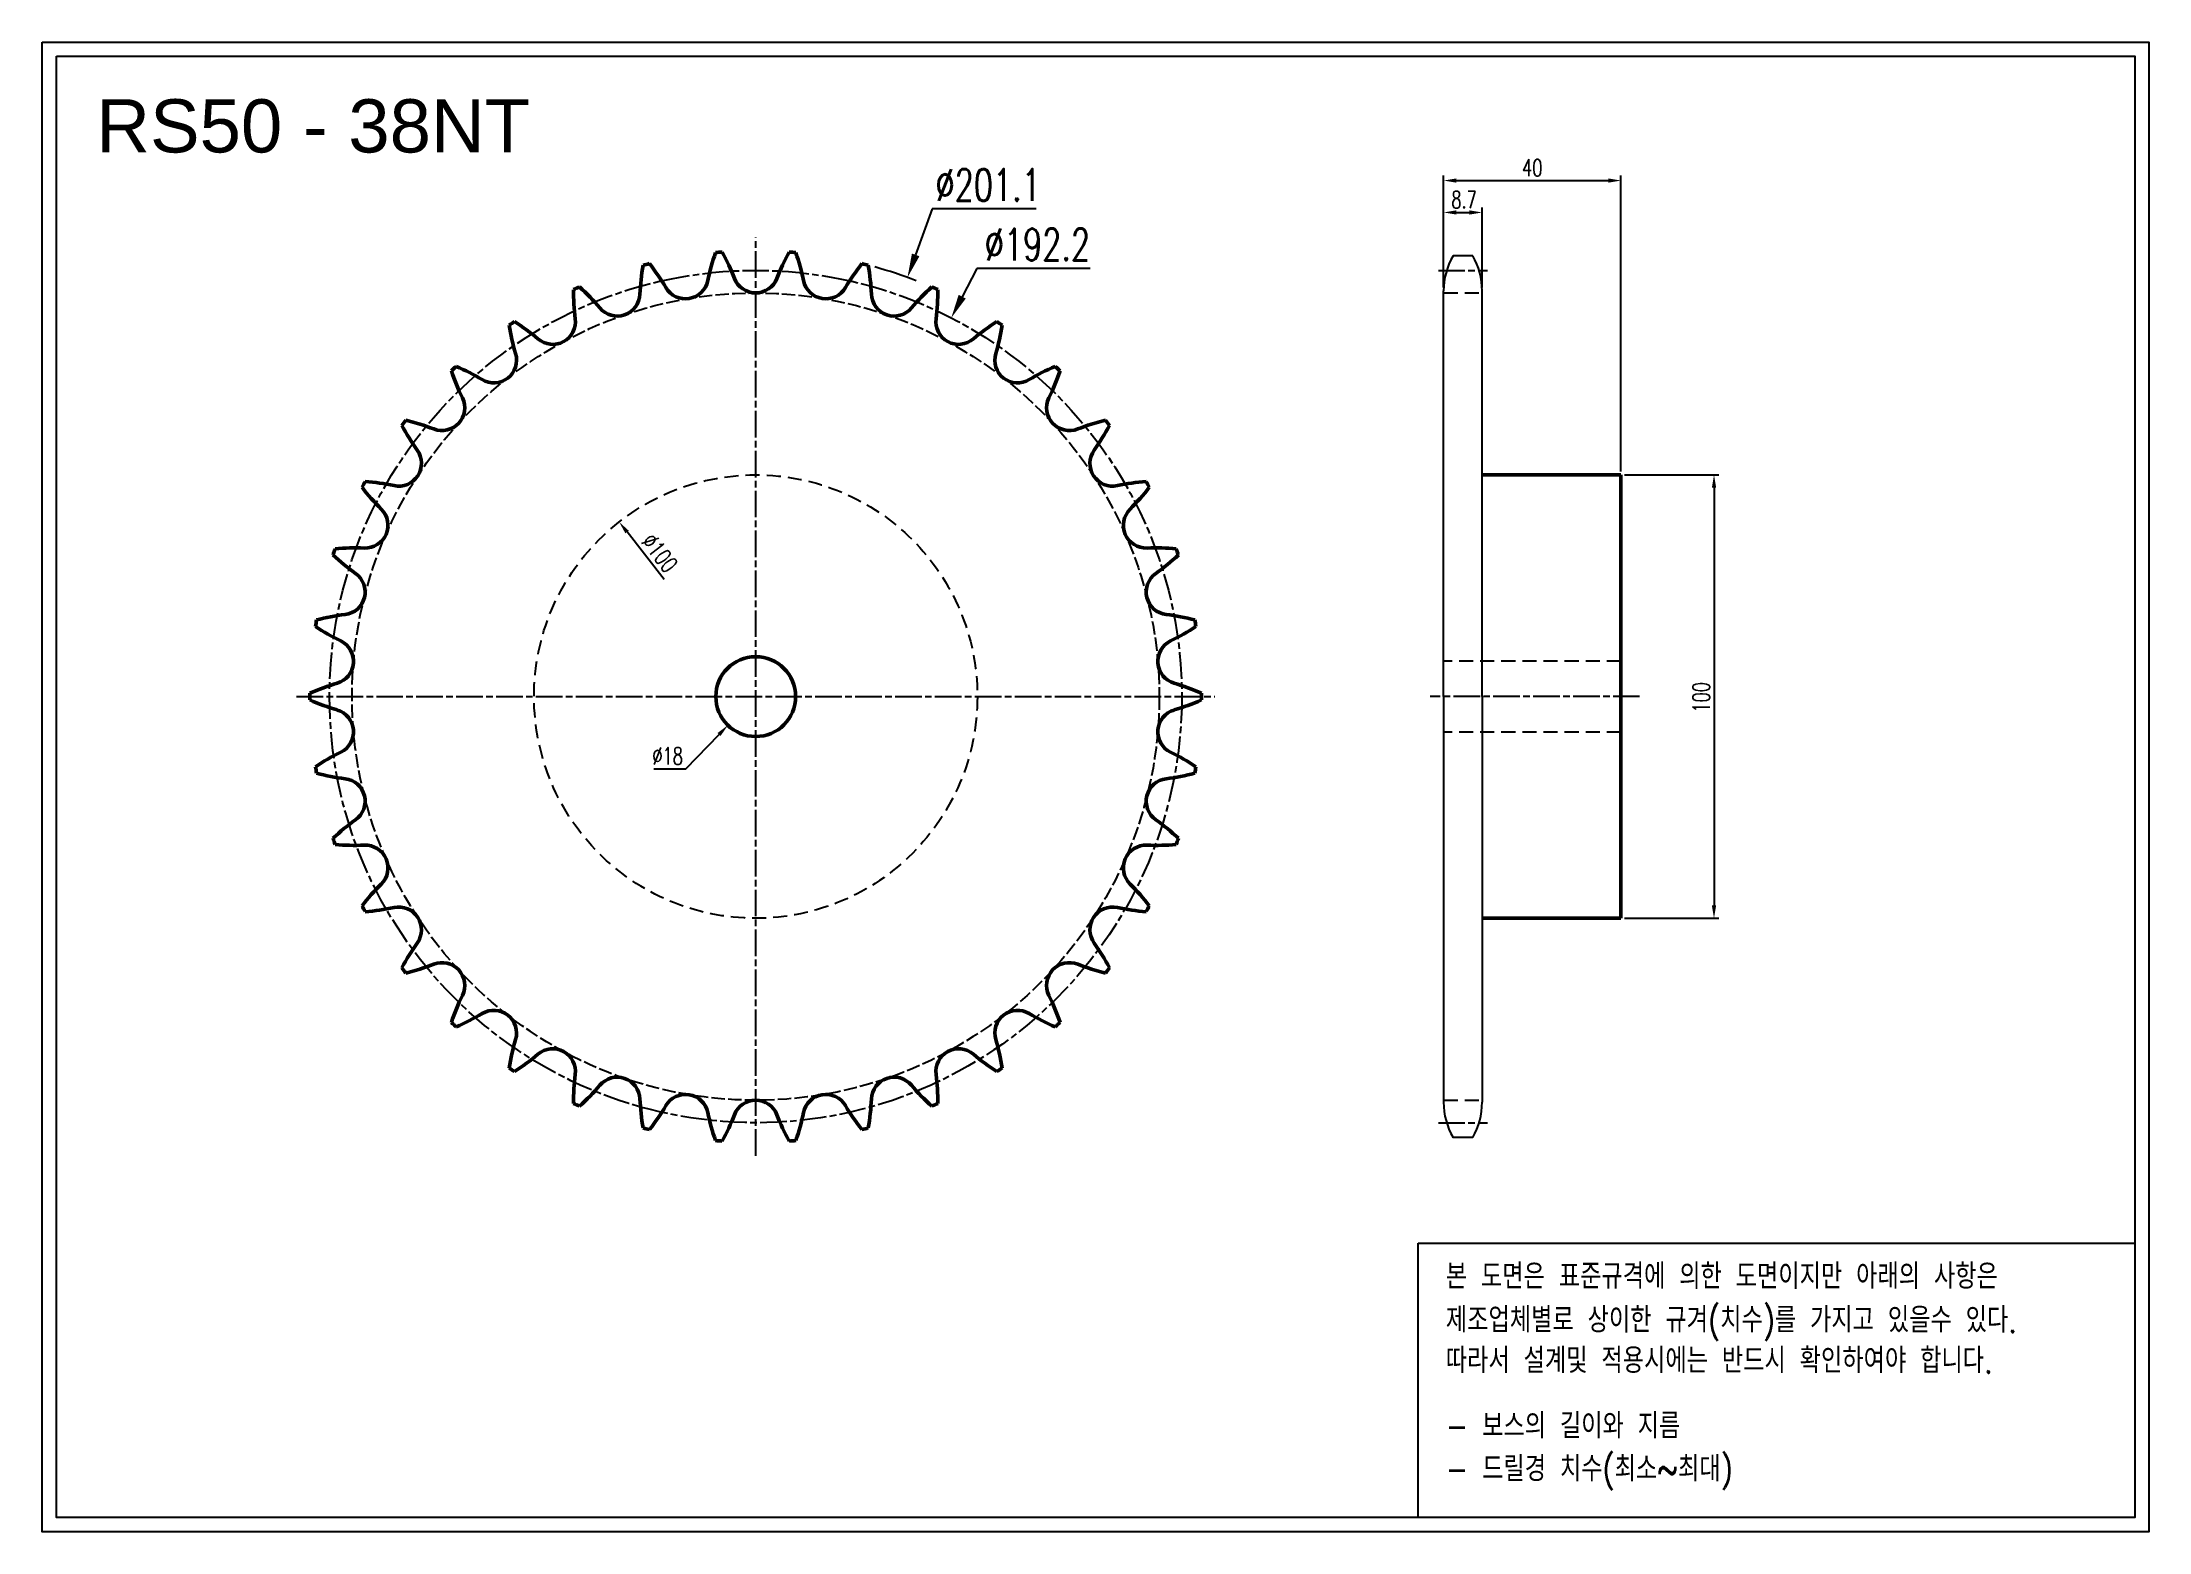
# Model space of a CAD drawing. Header units: millimetres. Extents: x 5261 to 5737, y 1098 to 1434.
import ezdxf

# ---------------------------------------------------------------- set-up
doc = ezdxf.new("R2010")
doc.units = ezdxf.units.MM
for name, pattern in [('AM_ISO02W050', [7.5, 6, -1.5]), ('AM_ISO02W050x2', [3.75, 3, -0.75]), ('AM_ISO08W050', [18, 12, -1.5, 3, -1.5]), ('AM_ISO08W050x2', [9, 6, -0.75, 1.5, -0.75]), ('HIDDEN', [9.525, 6.35, -3.175])]:
    doc.linetypes.add(name, pattern=pattern)
for name, color, linetype, lineweight in [('20', 7, 'Continuous', 50), ('21', 6, 'AM_ISO02W050', 25), ('22', 30, 'AM_ISO08W050', 25), ('VIS', 7, 'Continuous', 50)]:
    doc.layers.add(name, color=color, linetype=linetype, lineweight=lineweight)
doc.layers.add('HL', color=2, linetype='HIDDEN')
doc.layers.add('S-DIM', color=7, linetype='Continuous')
doc.styles.add('HAN', font='ROMANS.shx', dxfattribs={"width": 0.7, "bigfont": 'whgtxt.shx'})
doc.styles.add('HSG', font='SIMPLEX.shx', dxfattribs={"width": 0.7, "bigfont": 'HSG.shx'})
doc.styles.get("Standard").update_dxf_attribs({"font": 'arial.ttf'})
doc.dimstyles.new('APP16', dxfattribs={"dimscale": 3, "dimtxt": 2.4, "dimasz": 1.8, "dimexe": 0.7, "dimexo": 0.5, "dimgap": 0.6, "dimtad": 1, "dimtoh": 1, "dimdec": 1, "dimrnd": 0.01, "dimzin": 9, "dimdsep": 46, "dimtxsty": 'HSG', "dimcen": 0, "dimclrd": 1, "dimclre": 1, "dimclrt": 256, "dimazin": 2, "dimtp": 1, "dimtm": 1, "dimtfac": 0.5, "dimtdec": 1, "dimtofl": 0, "dimtmove": 0, "dimatfit": 3, "dimfxl": 0, "dimtvp": 1, "dimtolj": 2, "dimlwd": -1, "dimlwe": -1, "dimarcsym": 0})
doc.dimstyles.new('APP4', dxfattribs={"dimscale": 1.6, "dimtxt": 2.4, "dimasz": 1.8, "dimexe": 0.7, "dimexo": 0.5, "dimgap": 0.6, "dimtad": 1, "dimtoh": 1, "dimdec": 1, "dimrnd": 0.01, "dimzin": 9, "dimdsep": 46, "dimtxsty": 'HSG', "dimcen": 0, "dimclrd": 1, "dimclre": 1, "dimclrt": 256, "dimazin": 2, "dimtp": 1, "dimtm": 1, "dimtfac": 0.5, "dimtdec": 1, "dimtofl": 0, "dimtmove": 0, "dimatfit": 3, "dimfxl": 0, "dimtvp": 1, "dimtolj": 2, "dimlwd": -1, "dimlwe": -1, "dimarcsym": 0})

# ---------------------------------------------------------------- blocks, each defined once
blk = doc.blocks.new('*D1')
at = {"layer": 'Defpoints', "color": 0, "transparency": 16777216}
for p in [(5456.6, 1380.64), (5388.11, 1191.55)]:
    blk.add_point(p, dxfattribs=at)
at = {"layer": 'S-DIM', "color": 1, "transparency": 16777216}
for p, q in [((5462.2, 1396.09), (5458.44, 1385.71)), ((5485.6, 1396.09), (5462.2, 1396.09))]:
    blk.add_line(p, q, dxfattribs=at)
blk.add_arc((5422.36, 1286.1), 100.55, 68.8904, 74.5129, dxfattribs=at)
blk.add_solid([(5457.6, 1386.02), (5459.29, 1385.41), (5456.6, 1380.64)], dxfattribs=at)
at = {"layer": 'S-DIM', "transparency": 16777216, "insert": (5474.8, 1401.49), "char_height": 7.2, "attachment_point": 5, "style": 'HSG'}
blk.add_mtext('\\A2;∅201.1', dxfattribs=at)
blk = doc.blocks.new('*D2')
at = {"layer": 'Defpoints', "color": 0, "transparency": 16777216}
for p in [(5466.47, 1371.5), (5378.24, 1200.69)]:
    blk.add_point(p, dxfattribs=at)
at = {"layer": 'S-DIM', "color": 1, "transparency": 16777216}
for p, q in [((5472.23, 1382.66), (5468.94, 1376.29)), ((5497.79, 1382.66), (5472.23, 1382.66))]:
    blk.add_line(p, q, dxfattribs=at)
blk.add_solid([(5468.14, 1376.71), (5469.74, 1375.88), (5466.47, 1371.5)], dxfattribs=at)
at = {"layer": 'S-DIM', "transparency": 16777216, "insert": (5485.91, 1388.06), "char_height": 7.2, "attachment_point": 5, "style": 'HSG'}
blk.add_mtext('\\A2;∅192.2', dxfattribs=at)
blk = doc.blocks.new('*D3')
at = {"layer": 'Defpoints', "color": 0, "transparency": 16777216}
for p in [(5428.61, 1292.56), (5416.1, 1279.63)]:
    blk.add_point(p, dxfattribs=at)
at = {"layer": 'S-DIM', "color": 1, "transparency": 16777216}
for p, q in [((5406.6, 1269.82), (5414.09, 1277.56)), ((5399.37, 1269.82), (5406.6, 1269.82))]:
    blk.add_line(p, q, dxfattribs=at)
blk.add_solid([(5413.75, 1277.89), (5414.44, 1277.23), (5416.1, 1279.63)], dxfattribs=at)
at = {"layer": 'S-DIM', "transparency": 16777216, "insert": (5402.5, 1272.7), "char_height": 3.84, "attachment_point": 5, "style": 'HSG'}
blk.add_mtext('\\A2;∅18', dxfattribs=at)
blk = doc.blocks.new('*D4')
at = {"layer": 'Defpoints', "color": 0, "transparency": 16777216}
for p in [(5391.56, 1325.49), (5453.15, 1246.7)]:
    blk.add_point(p, dxfattribs=at)
at = {"layer": 'S-DIM', "color": 1, "transparency": 16777216}
blk.add_line((5401.73, 1312.48), (5393.34, 1323.22), dxfattribs=at)
blk.add_solid([(5393.72, 1323.52), (5392.96, 1322.93), (5391.56, 1325.49)], dxfattribs=at)
at = {"layer": 'S-DIM', "transparency": 16777216, "insert": (5400.69, 1318.49), "char_height": 3.84, "attachment_point": 5, "rotation": 308.0109, "style": 'HSG'}
blk.add_mtext('\\A2;∅100', dxfattribs=at)
blk = doc.blocks.new('*D5')
at = {"layer": 'Defpoints', "color": 0, "transparency": 16777216}
for p in [(5586.23, 1395.29), (5577.53, 1377.59), (5586.23, 1377.59)]:
    blk.add_point(p, dxfattribs=at)
at = {"layer": 'S-DIM', "color": 1, "transparency": 16777216}
for p, q in [((5577.53, 1378.39), (5577.53, 1396.41)), ((5580.41, 1395.29), (5583.35, 1395.29)), ((5586.23, 1378.39), (5586.23, 1396.41))]:
    blk.add_line(p, q, dxfattribs=at)
for points in [[(5580.41, 1395.77), (5580.41, 1394.81), (5577.53, 1395.29)], [(5583.35, 1395.77), (5583.35, 1394.81), (5586.23, 1395.29)]]:
    blk.add_solid(points, dxfattribs=at)
at = {"layer": 'S-DIM', "transparency": 16777216, "insert": (5582.14, 1398.17), "char_height": 3.84, "attachment_point": 5, "style": 'HSG'}
blk.add_mtext('\\A2;8.7', dxfattribs=at)
blk = doc.blocks.new('*D6')
at = {"layer": 'Defpoints', "color": 0, "transparency": 16777216}
for p in [(5617.53, 1402.49), (5577.53, 1377.59), (5617.53, 1336.1)]:
    blk.add_point(p, dxfattribs=at)
at = {"layer": 'S-DIM', "color": 1, "transparency": 16777216}
for p, q in [((5577.53, 1378.39), (5577.53, 1403.61)), ((5580.41, 1402.49), (5614.65, 1402.49)), ((5617.53, 1336.9), (5617.53, 1403.61))]:
    blk.add_line(p, q, dxfattribs=at)
for points in [[(5580.41, 1402.97), (5580.41, 1402.01), (5577.53, 1402.49)], [(5614.65, 1402.97), (5614.65, 1402.01), (5617.53, 1402.49)]]:
    blk.add_solid(points, dxfattribs=at)
at = {"layer": 'S-DIM', "transparency": 16777216, "insert": (5597.53, 1405.37), "char_height": 3.84, "attachment_point": 5, "style": 'HSG'}
blk.add_mtext('\\A2;40', dxfattribs=at)
blk = doc.blocks.new('*D7')
at = {"layer": 'Defpoints', "color": 0, "transparency": 16777216}
for p in [(5617.53, 1336.1), (5617.53, 1236.1), (5638.52, 1236.1)]:
    blk.add_point(p, dxfattribs=at)
at = {"layer": 'S-DIM', "color": 1, "transparency": 16777216}
for p, q in [((5618.33, 1336.1), (5639.64, 1336.1)), ((5638.52, 1333.22), (5638.52, 1238.98)), ((5618.33, 1236.1), (5639.64, 1236.1))]:
    blk.add_line(p, q, dxfattribs=at)
for points in [[(5638.04, 1333.22), (5639, 1333.22), (5638.52, 1336.1)], [(5638.04, 1238.98), (5639, 1238.98), (5638.52, 1236.1)]]:
    blk.add_solid(points, dxfattribs=at)
at = {"layer": 'S-DIM', "transparency": 16777216, "insert": (5635.64, 1285.93), "char_height": 3.84, "attachment_point": 5, "rotation": 90, "style": 'HSG'}
blk.add_mtext('\\A2;100', dxfattribs=at)

msp = doc.modelspace()

# ---------------------------------------------------------------- linework, layer by layer
for p, q in [((5584.1, 1385.53), (5579.65, 1385.53)), ((5577.53, 1286.1), (5577.53, 1377.59)), ((5586.23, 1286.1), (5586.23, 1377.59)), ((5577.53, 1286.1), (5577.53, 1194.6)), ((5586.23, 1286.1), (5586.23, 1194.6)), ((5584.1, 1186.67), (5579.65, 1186.67))]:
    msp.add_line(p, q)
for points in [[(5261.41, 1433.71), (5736.61, 1433.71), (5736.61, 1097.71), (5261.41, 1097.71)], [(5264.61, 1430.51), (5733.41, 1430.51), (5733.41, 1100.91), (5264.61, 1100.91)]]:
    msp.add_lwpolyline(points, close=True)
at = {"color": 6}
msp.add_lwpolyline([(5571.77, 1162.83), (5733.41, 1162.83), (5733.41, 1100.91), (5571.77, 1100.91)], close=True, dxfattribs=at)
for centre, start, end in [((5593.4, 1377.59), 150, 180), ((5570.35, 1377.59), 0, 30), ((5593.4, 1194.6), 180, 210), ((5570.35, 1194.6), 330, 0)]:
    msp.add_arc(centre, 15.87, start, end)
at = {"layer": '20'}
for centre, radius, start, end in [((5444.99, 1374.95), 48.77, 170.038, 177.7632), ((5422.36, 1286.1), 100.55, 103.7887, 104.6324), ((5360.16, 1353.47), 48.77, 30.6579, 38.383), ((5459.3, 1370.01), 48.77, 160.5644, 168.2895), ((5422.36, 1286.1), 100.55, 94.315, 95.1587), ((5372.1, 1362.79), 48.77, 21.1842, 28.9093), ((5472.61, 1362.79), 48.77, 151.0907, 158.8158), ((5422.36, 1286.1), 100.55, 84.8413, 85.685), ((5385.41, 1370.01), 48.77, 11.7105, 19.4356), ((5484.55, 1353.47), 48.77, 141.617, 149.3421), ((5422.36, 1286.1), 100.55, 75.3676, 76.2113), ((5399.72, 1374.95), 48.77, 2.2368, 9.962), ((5422.36, 1286.1), 100.55, 113.2624, 114.106), ((5349.92, 1342.32), 48.77, 40.1316, 47.8567), ((5406.53, 1380.95), 5.13, 210.6579, 348.2895), ((5422.36, 1382.27), 5.13, 201.1842, 338.8158), ((5438.18, 1380.95), 5.13, 191.7105, 329.3421), ((5494.79, 1342.32), 48.77, 132.1433, 139.8684), ((5422.36, 1286.1), 100.55, 65.894, 66.7376), ((5430.05, 1377.46), 48.77, 179.5117, 187.2368), ((5391.13, 1377.06), 5.13, 220.1316, 357.7632), ((5453.58, 1377.06), 5.13, 182.2368, 319.8684), ((5414.66, 1377.46), 48.77, 352.7632, 0.4883), ((5422.36, 1286.1), 100.55, 122.7361, 123.5797), ((5414.91, 1377.49), 48.77, 188.9854, 196.7105), ((5341.65, 1329.63), 48.77, 49.6053, 57.3304), ((5376.58, 1370.67), 5.13, 229.6053, 7.2368), ((5468.13, 1370.67), 5.13, 172.7632, 310.3947), ((5503.06, 1329.63), 48.77, 122.6696, 130.3947), ((5429.8, 1377.49), 48.77, 343.2895, 351.0146), ((5422.36, 1286.1), 100.55, 56.4203, 57.2639), ((5422.36, 1286.1), 100.55, 132.2098, 133.0534), ((5399.97, 1375.01), 48.77, 198.4591, 206.1842), ((5335.59, 1315.75), 48.77, 59.0789, 66.8041), ((5363.29, 1361.99), 5.13, 239.0789, 16.7105), ((5481.42, 1361.99), 5.13, 163.2895, 300.9211), ((5509.12, 1315.75), 48.77, 113.1959, 120.9211), ((5444.74, 1375.01), 48.77, 333.8158, 341.5409), ((5422.36, 1286.1), 100.55, 46.9466, 47.7902), ((5351.6, 1351.23), 5.13, 248.5526, 26.1842), ((5493.11, 1351.23), 5.13, 153.8158, 291.4474), ((5422.36, 1286.1), 100.55, 141.6834, 142.5271), ((5385.64, 1370.12), 48.77, 207.9328, 215.6579), ((5331.89, 1301.06), 48.77, 68.5526, 76.2777), ((5512.82, 1301.06), 48.77, 103.7223, 111.4474), ((5459.07, 1370.12), 48.77, 324.3421, 332.0672), ((5422.36, 1286.1), 100.55, 37.4729, 38.3166), ((5341.84, 1338.7), 5.13, 258.0263, 35.6579), ((5502.87, 1338.7), 5.13, 144.3421, 281.9737), ((5422.36, 1286.1), 100.55, 151.1571, 152.0008), ((5372.31, 1362.93), 48.77, 217.4065, 225.1316), ((5330.66, 1285.97), 48.77, 78.0263, 85.7514), ((5514.05, 1285.97), 48.77, 94.2486, 101.9737), ((5472.4, 1362.93), 48.77, 314.8684, 322.5935), ((5422.36, 1286.1), 100.55, 27.9992, 28.8429), ((5334.28, 1324.73), 5.13, 267.5, 45.1316), ((5510.43, 1324.73), 5.13, 134.8684, 272.5), ((5422.36, 1286.1), 100.55, 160.6308, 161.4745), ((5360.35, 1353.64), 48.77, 226.8802, 234.6053), ((5331.93, 1270.88), 48.77, 87.5, 95.2251), ((5512.78, 1270.88), 48.77, 84.7749, 92.5), ((5484.36, 1353.64), 48.77, 305.3947, 313.1198), ((5422.36, 1286.1), 100.55, 18.5255, 19.3692), ((5329.13, 1309.7), 5.13, 276.9737, 54.6053), ((5515.58, 1309.7), 5.13, 125.3947, 263.0263), ((5422.36, 1286.1), 100.55, 170.1045, 170.9481), ((5335.67, 1256.2), 48.77, 96.9737, 104.6988), ((5509.04, 1256.2), 48.77, 75.3012, 83.0263), ((5422.36, 1286.1), 100.55, 9.0519, 9.8955), ((5350.07, 1342.51), 48.77, 236.3538, 244.0789), ((5326.51, 1294.04), 5.13, 286.4474, 64.0789), ((5518.2, 1294.04), 5.13, 115.9211, 253.5526), ((5494.64, 1342.51), 48.77, 295.9211, 303.6462), ((5341.77, 1242.34), 48.77, 106.4474, 114.1725), ((5502.94, 1242.34), 48.77, 65.8275, 73.5526), ((5422.36, 1286.1), 100.55, 179.5782, 180.4218), ((5341.77, 1329.85), 48.77, 245.8275, 253.5526), ((5326.51, 1278.15), 5.13, 295.9211, 73.5526), ((5518.2, 1278.15), 5.13, 106.4474, 244.0789), ((5502.94, 1329.85), 48.77, 286.4474, 294.1725), ((5422.36, 1286.1), 100.55, 359.5782, 0.4218), ((5350.07, 1229.68), 48.77, 115.9211, 123.6462), ((5494.64, 1229.68), 48.77, 56.3538, 64.0789), ((5422.36, 1286.1), 100.55, 189.0519, 189.8955), ((5335.67, 1315.99), 48.77, 255.3012, 263.0263), ((5509.04, 1315.99), 48.77, 276.9737, 284.6988), ((5422.36, 1286.1), 100.55, 350.1045, 350.9481), ((5329.13, 1262.49), 5.13, 305.3947, 83.0263), ((5515.58, 1262.49), 5.13, 96.9737, 234.6053), ((5360.35, 1218.55), 48.77, 125.3947, 133.1198), ((5484.36, 1218.55), 48.77, 46.8802, 54.6053), ((5422.36, 1286.1), 100.55, 198.5255, 199.3692), ((5331.93, 1301.31), 48.77, 264.7749, 272.5), ((5334.28, 1247.46), 5.13, 314.8684, 92.5), ((5510.43, 1247.46), 5.13, 87.5, 225.1316), ((5512.78, 1301.31), 48.77, 267.5, 275.2251), ((5422.36, 1286.1), 100.55, 340.6308, 341.4745), ((5372.31, 1209.26), 48.77, 134.8684, 142.5935), ((5472.4, 1209.26), 48.77, 37.4065, 45.1316), ((5422.36, 1286.1), 100.55, 207.9992, 208.8429), ((5330.66, 1286.22), 48.77, 274.2486, 281.9737), ((5341.84, 1233.5), 5.13, 324.3421, 101.9737), ((5502.87, 1233.5), 5.13, 78.0263, 215.6579), ((5514.05, 1286.22), 48.77, 258.0263, 265.7514), ((5422.36, 1286.1), 100.55, 331.1571, 332.0008), ((5385.64, 1202.08), 48.77, 144.3421, 152.0672), ((5351.6, 1220.96), 5.13, 333.8158, 111.4474), ((5493.11, 1220.96), 5.13, 68.5526, 206.1842), ((5459.07, 1202.08), 48.77, 27.9328, 35.6579), ((5422.36, 1286.1), 100.55, 217.4729, 218.3166), ((5331.89, 1271.13), 48.77, 283.7223, 291.4474), ((5512.82, 1271.13), 48.77, 248.5526, 256.2777), ((5422.36, 1286.1), 100.55, 321.6834, 322.5271), ((5399.97, 1197.18), 48.77, 153.8158, 161.5409), ((5444.74, 1197.18), 48.77, 18.4591, 26.1842), ((5422.36, 1286.1), 100.55, 226.9466, 227.7902), ((5335.59, 1256.44), 48.77, 293.1959, 300.9211), ((5363.29, 1210.2), 5.13, 343.2895, 120.9211), ((5481.42, 1210.2), 5.13, 59.0789, 196.7105), ((5509.12, 1256.44), 48.77, 239.0789, 246.8041), ((5422.36, 1286.1), 100.55, 312.2098, 313.0534), ((5414.91, 1194.71), 48.77, 163.2895, 171.0146), ((5429.8, 1194.71), 48.77, 8.9854, 16.7105), ((5422.36, 1286.1), 100.55, 236.4203, 237.2639), ((5341.65, 1242.57), 48.77, 302.6696, 310.3947), ((5376.58, 1201.52), 5.13, 352.7632, 130.3947), ((5468.13, 1201.52), 5.13, 49.6053, 187.2368), ((5503.06, 1242.57), 48.77, 229.6053, 237.3304), ((5422.36, 1286.1), 100.55, 302.7361, 303.5797), ((5430.05, 1194.73), 48.77, 172.7632, 180.4883), ((5349.92, 1229.88), 48.77, 312.1433, 319.8684), ((5391.13, 1195.14), 5.13, 2.2368, 139.8684), ((5453.58, 1195.14), 5.13, 40.1316, 177.7632), ((5494.79, 1229.88), 48.77, 220.1316, 227.8567), ((5414.66, 1194.73), 48.77, 359.5117, 7.2368), ((5422.36, 1286.1), 100.55, 245.894, 246.7376), ((5444.99, 1197.24), 48.77, 182.2368, 189.962), ((5360.16, 1218.72), 48.77, 321.617, 329.3421), ((5406.53, 1191.24), 5.13, 11.7105, 149.3421), ((5422.36, 1189.93), 5.13, 21.1842, 158.8158), ((5438.18, 1191.24), 5.13, 30.6579, 168.2895), ((5484.55, 1218.72), 48.77, 210.6579, 218.383), ((5399.72, 1197.24), 48.77, 350.038, 357.7632), ((5422.36, 1286.1), 100.55, 293.2624, 294.106), ((5422.36, 1286.1), 100.55, 255.3676, 256.2113), ((5459.3, 1202.18), 48.77, 191.7105, 199.4356), ((5372.1, 1209.4), 48.77, 331.0907, 338.8158), ((5472.61, 1209.4), 48.77, 201.1842, 208.9093), ((5385.41, 1202.18), 48.77, 340.5644, 348.2895), ((5422.36, 1286.1), 100.55, 283.7887, 284.6324), ((5422.36, 1286.1), 100.55, 264.8413, 265.685), ((5422.36, 1286.1), 100.55, 274.315, 275.1587)]:
    msp.add_arc(centre, radius, start, end, dxfattribs=at)
at = {"layer": '21', "linetype": 'AM_ISO02W050x2'}
msp.add_circle((5422.36, 1286.1), 91.04, dxfattribs=at)
at = {"layer": '22', "linetype": 'AM_ISO08W050x2'}
for p, q in [((5422.36, 1182.54), (5422.36, 1389.65)), ((5576.35, 1382.22), (5587.4, 1382.22)), ((5318.8, 1286.1), (5525.91, 1286.1)), ((5621.74, 1286.1), (5574.5, 1286.1)), ((5576.35, 1189.98), (5587.4, 1189.98))]:
    msp.add_line(p, q, dxfattribs=at)
msp.add_circle((5422.36, 1286.1), 96.12, dxfattribs=at)
at = {"layer": 'HL', "ltscale": 0.5}
for p, q in [((5577.53, 1377.13), (5586.23, 1377.13)), ((5617.53, 1294.1), (5577.53, 1294.1)), ((5617.53, 1278.1), (5577.53, 1278.1)), ((5577.53, 1195.06), (5586.23, 1195.06))]:
    msp.add_line(p, q, dxfattribs=at)
msp.add_circle((5422.36, 1286.1), 50, dxfattribs=at)
at = {"layer": 'VIS'}
for p, q in [((5617.53, 1336.1), (5586.23, 1336.1)), ((5617.53, 1336.1), (5617.53, 1236.1)), ((5617.53, 1236.1), (5586.23, 1236.1))]:
    msp.add_line(p, q, dxfattribs=at)
msp.add_circle((5422.36, 1286.1), 9, dxfattribs=at)

# ---------------------------------------------------------------- texts
msp.add_text('RS50 - 38NT', height=12).set_placement((5273.64, 1408.82))
at = {"color": 6, "style": 'HAN', "width": 0.8}
for s, p in [('본 도면은 표준규격에 의한 도면이지만 아래의 사항은', (5578.02, 1152.51)), ('제조업체별로 상이한 규겨(치수)를 가지고 있을수 있다.', (5578.02, 1142.66)), ('따라서 설계및 적용시에는 반드시 확인하여야 합니다.', (5578.02, 1133.51)), ('- 보스의 길이와 지름', (5578.02, 1118.78)), ('- 드릴경 치수(최소~최대)', (5578.02, 1109.1))]:
    msp.add_text(s, height=5.6833, dxfattribs=at).set_placement(p)

# ---------------------------------------------------------------- dimensions: what is measured, and where the dimension line sits
at = {"layer": 'S-DIM', "color": 3}
dim = msp.add_linear_dim(base=(5617.53, 1402.49), p1=(5577.53, 1377.59), p2=(5617.53, 1336.1), dimstyle='APP4', dxfattribs=at)
dim.commit()
dim.dimension.update_dxf_attribs({"geometry": '*D6', "text_midpoint": (5597.53, 1405.37)})
for p1, p2, dimstyle, picture, middle in [((5388.11, 1191.55), (5456.6, 1380.64), 'APP16', '*D1', (5474.8, 1396.09)), ((5378.2447, 1200.695), (5466.4655, 1371.4962), 'APP16', '*D2', (5485.9129, 1382.6622)), ((5453.15, 1246.7), (5391.56, 1325.49), 'APP4', '*D4', (5398.42, 1316.72)), ((5428.61, 1292.56), (5416.1, 1279.63), 'APP4', '*D3', (5402.5, 1269.82))]:
    dim = msp.add_diameter_dim_2p(p1=p1, p2=p2, dimstyle=dimstyle, dxfattribs=at)
    dim.commit()
    dim.dimension.update_dxf_attribs({"geometry": picture, "text_midpoint": middle, "dimtype": 131})
dim = msp.add_linear_dim(base=(5586.23, 1395.29), p1=(5577.53, 1377.59), p2=(5586.23, 1377.59), dimstyle='APP4', dxfattribs=at)
dim.commit()
dim.dimension.update_dxf_attribs({"geometry": '*D5', "text_midpoint": (5582.14, 1395.29), "dimtype": 128})
dim = msp.add_linear_dim(base=(5638.52, 1236.1), p1=(5617.53, 1336.1), p2=(5617.53, 1236.1), angle=90, dimstyle='APP4', dxfattribs=at)
dim.commit()
dim.dimension.update_dxf_attribs({"geometry": '*D7', "text_midpoint": (5638.52, 1285.93), "dimtype": 128})

doc.saveas('drawing.dxf')
